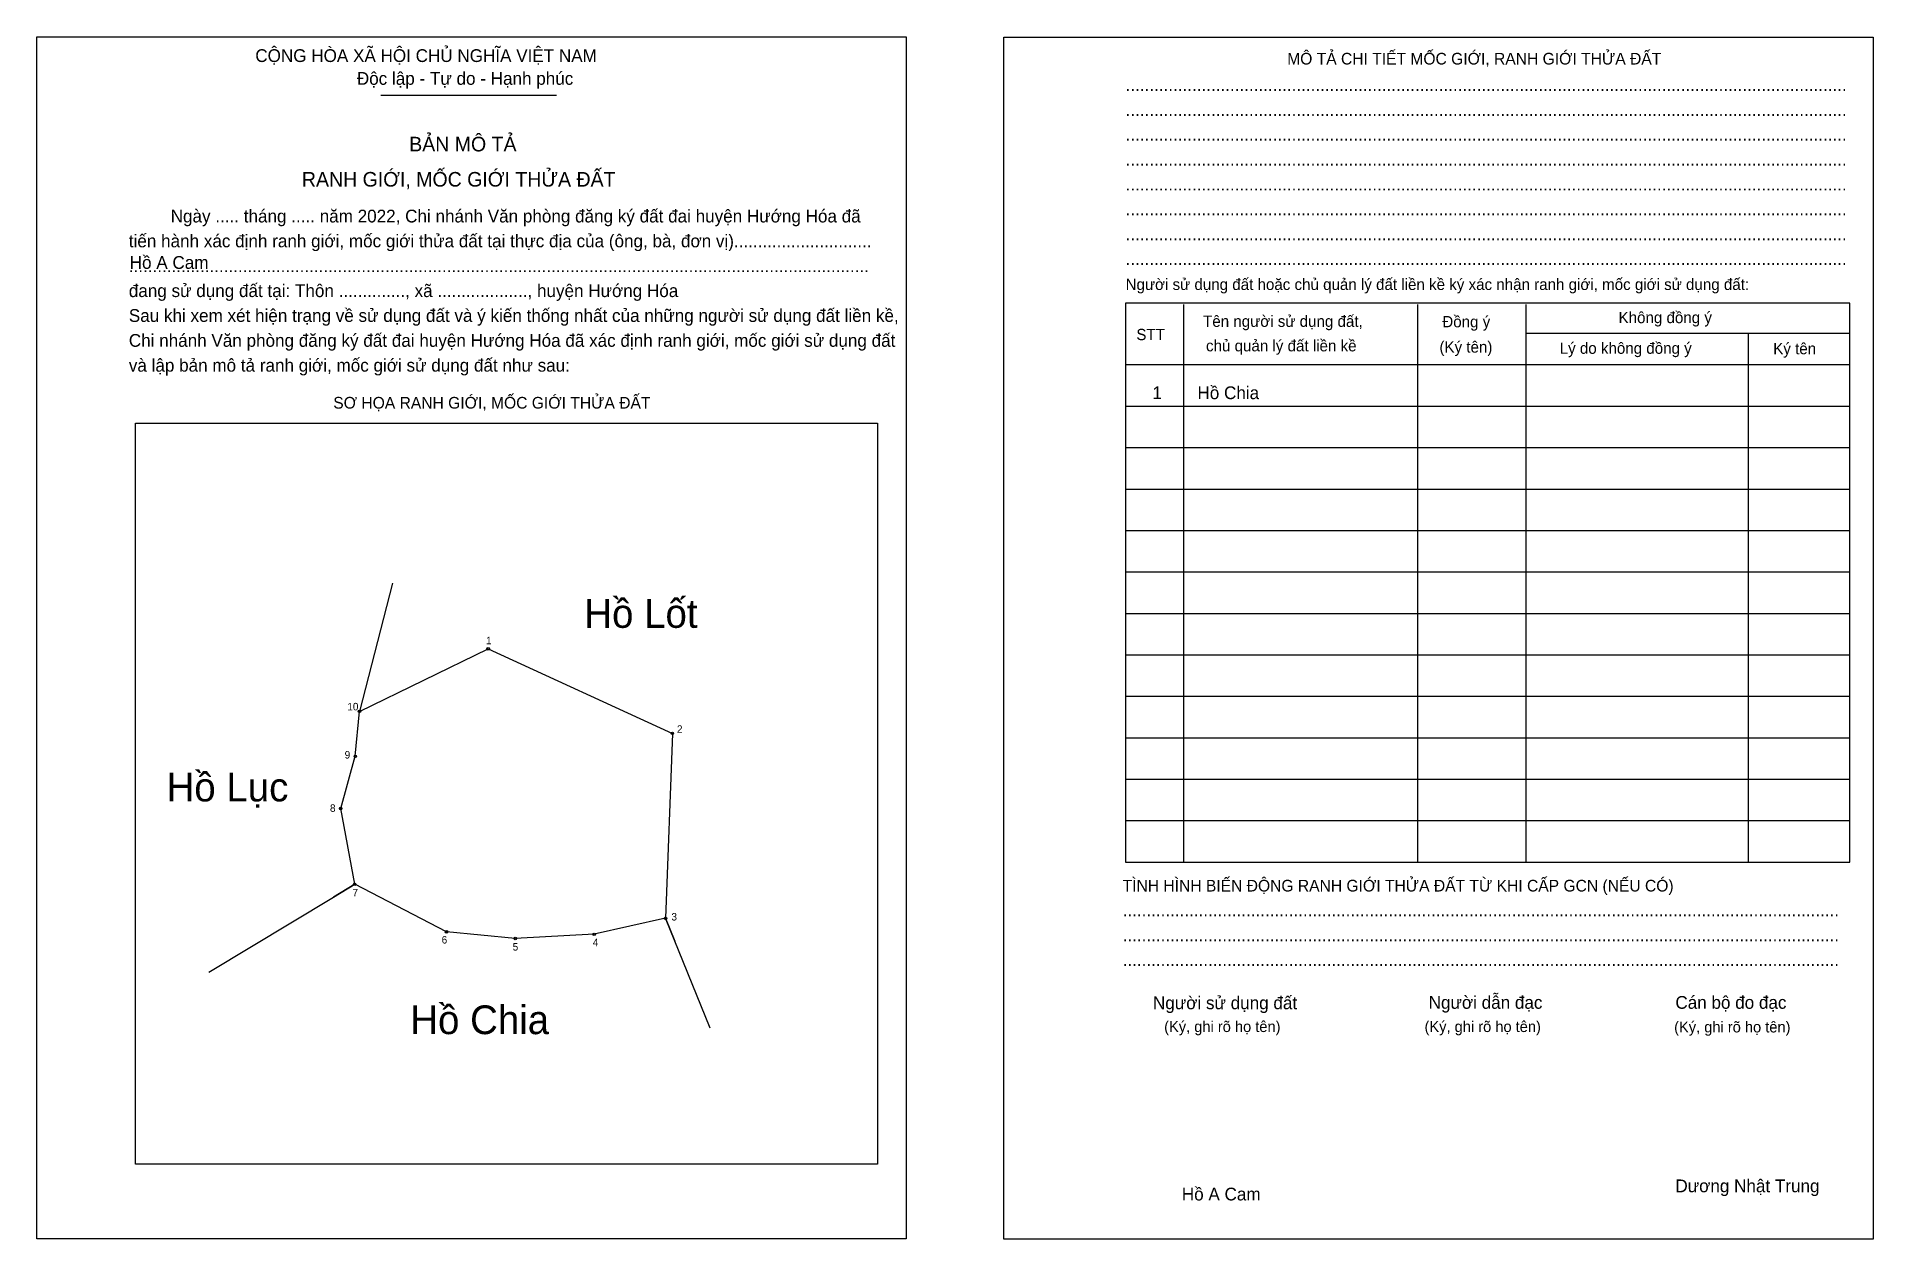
# Model space of a CAD drawing. Extents: x 545018 to 545325, y 1837869 to 1838070.
import ezdxf

# ---------------------------------------------------------------- set-up
doc = ezdxf.new("R2010")
doc.units = 0
for name, color, linetype in [('Level 1', 7, 'Continuous'), ('Level 10', 7, 'Continuous'), ('Level 11', 7, 'Continuous'), ('Level 12', 7, 'Continuous'), ('Level 2', 7, 'Continuous'), ('Level 27', 7, 'Continuous'), ('Level 52', 7, 'Continuous'), ('Level 55', 7, 'Continuous'), ('Level 6', 7, 'Continuous'), ('Level 9', 7, 'Continuous')]:
    doc.layers.add(name, color=color, linetype=linetype)

msp = doc.modelspace()

# ---------------------------------------------------------------- linework, layer by layer
at = {"layer": 'Level 1'}
for p, q in [((545017.96, 1838069.74), (545017.96, 1838069.74)), ((545179.47, 1838069.67), (545179.47, 1838069.67)), ((545075.4, 1838059.98), (545104.76, 1838059.98)), ((545209.48, 1838025.02), (545209.48, 1837931.89)), ((545248.53, 1838025.02), (545248.53, 1837931.89)), ((545266.6, 1838025.02), (545266.6, 1837931.89)), ((545266.6, 1838020.24), (545320.74, 1838020.24)), ((545303.78, 1838020.24), (545303.78, 1837931.89)), ((545199.79, 1838014.98), (545320.74, 1838014.98)), ((545199.79, 1838008.05), (545320.74, 1838008.05)), ((545034.45, 1838005.21), (545034.45, 1838005.21)), ((545199.79, 1838001.13), (545320.74, 1838001.13)), ((545199.79, 1837994.2), (545320.74, 1837994.2)), ((545199.79, 1837987.28), (545320.74, 1837987.28)), ((545199.79, 1837980.36), (545320.74, 1837980.36)), ((545199.79, 1837973.43), (545320.74, 1837973.43)), ((545199.79, 1837966.51), (545320.74, 1837966.51)), ((545199.79, 1837959.59), (545320.74, 1837959.59)), ((545199.79, 1837952.66), (545320.74, 1837952.66)), ((545199.79, 1837945.74), (545320.74, 1837945.74)), ((545199.79, 1837938.81), (545320.74, 1837938.81)), ((545158.38, 1837881.42), (545158.38, 1837881.42)), ((545163.13, 1837868.95), (545163.13, 1837868.95)), ((545324.64, 1837868.88), (545324.64, 1837868.88))]:
    msp.add_line(p, q, dxfattribs=at)
for points in [[(545320.74, 1838025.22), (545199.79, 1838025.22), (545199.79, 1837931.89), (545320.74, 1837931.89)], [(545034.45, 1838005.21), (545158.38, 1838005.21), (545158.38, 1837881.42), (545034.45, 1837881.42)]]:
    msp.add_lwpolyline(points, close=True, dxfattribs=at)
at = {"layer": 'Level 10'}
for p, q in [((545077.37, 1837978.48), (545071.86, 1837957.06)), ((545046.72, 1837913.5), (545067.5, 1837926.03)), ((545067.5, 1837926.03), (545071.06, 1837928.17)), ((545130.44, 1837904.12), (545122.97, 1837922.51))]:
    msp.add_line(p, q, dxfattribs=at)
msp.add_lwpolyline([(545068.72, 1837940.84), (545071.16, 1837949.55), (545071.86, 1837957.06), (545093.35, 1837967.51), (545124.11, 1837953.38), (545122.97, 1837922.51), (545111.05, 1837919.83), (545097.87, 1837919.12), (545086.4, 1837920.23), (545071.06, 1837928.17)], close=True, dxfattribs=at)
at = {"layer": 'Level 11'}
for centre in [(545093.35, 1837967.51), (545071.86, 1837957.06), (545124.11, 1837953.38), (545071.16, 1837949.55), (545068.72, 1837940.84), (545068.72, 1837940.84), (545071.06, 1837928.17), (545086.4, 1837920.23), (545111.05, 1837919.83), (545122.97, 1837922.51), (545097.87, 1837919.12)]:
    msp.add_circle(centre, 0.208, dxfattribs=at)
at = {"layer": 'Level 2'}
for points in [[(545017.96, 1838069.74), (545163.13, 1838069.74), (545163.13, 1837868.95), (545017.96, 1837868.95)], [(545179.47, 1838069.67), (545324.64, 1838069.67), (545324.64, 1837868.88), (545179.47, 1837868.88)]]:
    msp.add_lwpolyline(points, close=True, dxfattribs=at)
at = {"layer": 'Level 27'}
for p, q in [((545071.06, 1837928.17), (545067.5, 1837926.03)), ((545122.97, 1837922.51), (545124.53, 1837918.66))]:
    msp.add_line(p, q, dxfattribs=at)

# ---------------------------------------------------------------- texts
at = {"layer": 'Level 1'}
for s, height, p in [('CỘNG HÒA XÃ HỘI CHỦ NGHĨA VIỆT NAM', 2.1324, (545054.46, 1838065.52)), ('MÔ TẢ CHI TIẾT MỐC GIỚI, RANH GIỚI THỬA ĐẤT', 1.9496, (545226.78, 1838065.1)), ('Độc lập - Tự do - Hạnh phúc', 2.1324, (545071.42, 1838061.71)), ('........................................................................................................................................................', 2.13239, (545199.79, 1838060.67)), ('........................................................................................................................................................', 2.13239, (545199.79, 1838056.52)), ('BẢN MÔ TẢ', 2.437, (545080.16, 1838050.59)), ('........................................................................................................................................................', 2.13239, (545199.79, 1838052.36)), ('........................................................................................................................................................', 2.13239, (545199.79, 1838048.21)), ('RANH GIỚI, MỐC GIỚI THỬA ĐẤT', 2.4373, (545062.24, 1838044.71)), ('........................................................................................................................................................', 2.13239, (545199.79, 1838044.06)), ('Ngày ..... tháng ..... năm 2022, Chi nhánh Văn phòng đăng ký đất đai huyện Hướng Hóa đã', 2.1324, (545040.33, 1838038.72)), ('........................................................................................................................................................', 2.13239, (545199.79, 1838039.9)), ('tiến hành xác định ranh giới, mốc giới thửa đất tại thực địa của (ông, bà, đơn vị).............................', 2.13239, (545033.34, 1838034.57)), ('........................................................................................................................................................', 2.13239, (545199.79, 1838035.75)), ('............................................................................................................................................................', 2.13239, (545033.34, 1838030.42)), ('........................................................................................................................................................', 2.13239, (545199.79, 1838031.59)), ('đang sử dụng đất tại: Thôn .............., xã ..................., huyện Hướng Hóa', 2.1324, (545033.34, 1838026.26)), ('Người sử dụng đất hoặc chủ quản lý đất liền kề ký xác nhận ranh giới, mốc giới sử dụng đất:', 1.8889, (545199.79, 1838027.44)), ('Sau khi xem xét hiện trạng về sử dụng đất và ý kiến thống nhất của những người sử dụng đất liền kề,', 2.1324, (545033.34, 1838022.11)), ('Không đồng ý', 1.8889, (545282.11, 1838021.9)), ('STT', 1.889, (545201.59, 1838019.06)), ('Tên người sử dụng đất,', 1.8889, (545212.73, 1838021.28)), ('Đồng ý', 1.889, (545252.68, 1838021.21)), ('Chi nhánh Văn phòng đăng ký đất đai huyện Hướng Hóa đã xác định ranh giới, mốc giới sử dụng đất', 2.1324, (545033.34, 1838017.95)), ('chủ quản lý đất liền kề', 1.8889, (545213.22, 1838017.19)), ('(Ký tên)', 1.889, (545252.2, 1838016.98)), ('Lý do không đồng ý', 1.8889, (545272.28, 1838016.78)), ('Ký tên', 1.889, (545307.94, 1838016.71)), ('và lập bản mô tả ranh giới, mốc giới sử dụng đất như sau:', 2.1324, (545033.34, 1838013.8)), ('SƠ HỌA RANH GIỚI, MỐC GIỚI THỬA ĐẤT', 1.9496, (545067.48, 1838007.63)), ('TÌNH HÌNH BIẾN ĐỘNG RANH GIỚI THỬA ĐẤT TỪ KHI CẤP GCN (NẾU CÓ)', 1.9496, (545199.3, 1837926.97)), ('.......................................................................................................................................................', 2.13239, (545199.3, 1837922.82)), ('.......................................................................................................................................................', 2.13239, (545199.3, 1837918.67)), ('.......................................................................................................................................................', 2.13239, (545199.3, 1837914.51)), ('Người sử dụng đất', 2.1324, (545204.36, 1837907.31)), ('Người dẫn đạc', 2.1324, (545250.4, 1837907.38)), ('Cán bộ đo đạc', 2.1324, (545291.6, 1837907.38)), ('(Ký, ghi rõ họ tên)', 1.8279, (545206.23, 1837903.5)), ('(Ký, ghi rõ họ tên)', 1.8279, (545249.71, 1837903.5)), ('(Ký, ghi rõ họ tên)', 1.8279, (545291.39, 1837903.43)), ('Dương Nhật Trung', 2.1324, (545291.6, 1837876.74))]:
    msp.add_text(s, height=height, dxfattribs=at).set_placement(p)
at = {"layer": 'Level 12'}
for s, p in [('Hồ Lốt', (545109.4, 1837971.01)), ('Hồ Lục', (545039.64, 1837942.02)), ('Hồ Chia', (545080.34, 1837903.15))]:
    msp.add_text(s, height=4.8, dxfattribs=at).set_placement(p)
at = {"layer": 'Level 52'}
for s, height, p in [('1', 2.13, (545204.28, 1838009.21)), ('Hồ Chia', 2.132, (545211.79, 1838009.21))]:
    msp.add_text(s, height=height, dxfattribs=at).set_placement(p)
at = {"layer": 'Level 55'}
for s, p in [('1', (545093.31, 1837967.51)), ('10', (545071.76, 1837957.06)), ('2', (545124.06, 1837953.38)), ('9', (545071.11, 1837949.55)), ('8', (545068.67, 1837940.84)), ('7', (545071.01, 1837928.17)), ('6', (545086.35, 1837920.23)), ('4', (545111, 1837919.83)), ('3', (545122.93, 1837922.51)), ('5', (545097.83, 1837919.12))]:
    msp.add_text(s, height=0.138, dxfattribs=at).set_placement(p)
at = {"layer": 'Level 6'}
for p in [(545033.49, 1838030.97), (545209.18, 1837875.37)]:
    msp.add_text('Hồ A Cam', height=2.133, dxfattribs=at).set_placement(p)
at = {"layer": 'Level 9'}
for s, height, p in [('1', 1.25, (545092.99, 1837968.27)), ('10', 1.246, (545069.83, 1837957.23)), ('2', 1.25, (545124.87, 1837953.48)), ('9', 1.25, (545069.38, 1837949.18)), ('8', 1.25, (545066.93, 1837940.28)), ('7', 1.25, (545070.69, 1837926.16)), ('3', 1.25, (545123.95, 1837922.13)), ('6', 1.25, (545085.58, 1837918.28)), ('5', 1.25, (545097.44, 1837917.11)), ('4', 1.25, (545110.81, 1837917.84))]:
    msp.add_text(s, height=height, dxfattribs=at).set_placement(p)

doc.saveas('drawing.dxf')
